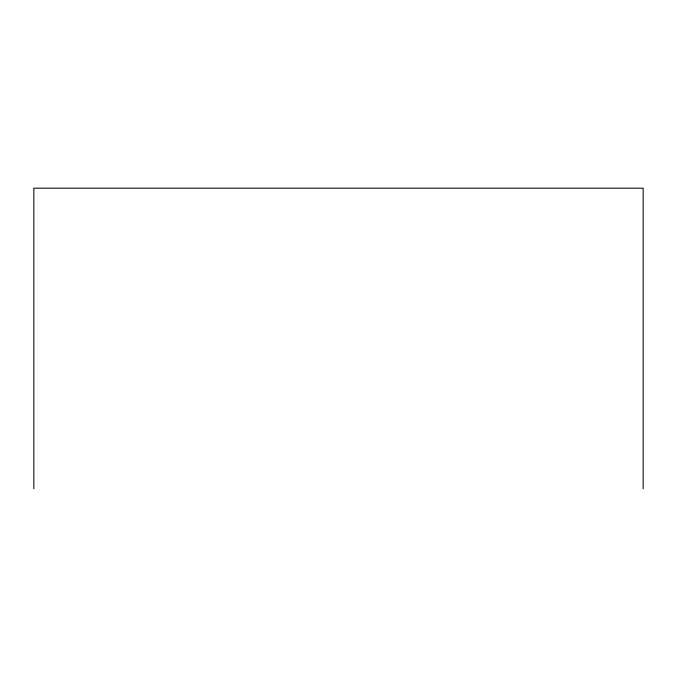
<?xml version="1.0" encoding="UTF-8"?>
<svg xmlns="http://www.w3.org/2000/svg" width="677" height="677" viewBox="0 0 677 677"><rect width="100%" height="100%" fill="white"/><g stroke="black" fill="none" stroke-linecap="round" stroke-linejoin="round"><path stroke-width="1.02" d="M643.15 488.802L643.15 188.198L33.85 188.198L33.85 488.802"/></g></svg>
